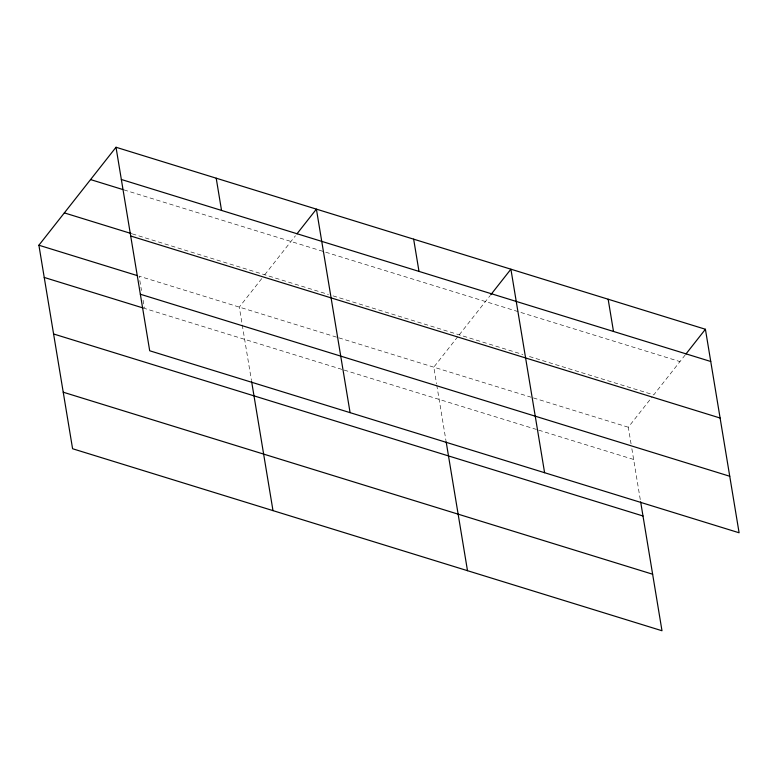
<?xml version="1.0" encoding="UTF-8"?>
<svg xmlns="http://www.w3.org/2000/svg" width="778" height="778" viewBox="0 0 778 778"><rect width="100%" height="100%" fill="white"/><g stroke="black" fill="none" stroke-linecap="round" stroke-linejoin="round"><path stroke-width="0.58" stroke-dasharray="3.89 2.92" d="M261.748 278.582L239.293 307.106L242.065 323.813M264.744 274.78L295.446 235.763M457.746 336.738L433.803 367.167L436.565 383.885M459.244 334.841L489.955 295.825M631.065 443.946L628.303 427.229L652.256 396.809M685.204 354.933L653.744 394.903L527.552 355.935M123.965 189.9L679.962 361.595M132.299 233.877L328.423 294.444M333.052 295.873L522.923 354.505M336.553 337.137L139.097 276.161L141.47 290.486M338.868 337.856L531.053 397.198M533.368 397.918L628.303 427.229M341.882 369.365L144.436 308.389L143.055 300.036M344.197 370.085L536.382 429.427M538.707 430.146L633.642 459.467M631.862 448.721L640.459 500.682M436.759 385.071L445.959 440.611M242.259 325.01L251.459 380.549"/><path stroke-width="1.17" d="M640.654 501.859L661.99 630.744L72.587 448.741L38.9 245.226L116.01 147.256L705.413 329.259L739.1 532.774L149.697 350.771L116.01 147.256M296.943 233.857L316.403 209.136L350.09 412.651M490.694 294.872L510.903 269.198L544.6 472.713M685.953 353.99L705.413 329.259M121.339 179.485L710.742 361.488M90.559 179.582L122.807 189.54M64.341 212.89L131.142 233.517M130.694 236.006L720.097 418.019M38.9 245.226L136.792 275.451M140.341 294.24L729.745 476.253M44.239 277.454L143.278 308.039M53.594 333.976L642.998 515.989M63.232 392.209L652.635 574.222M608.153 299.229L613.492 331.457M413.653 239.167L418.992 271.396M446.154 441.797L467.49 570.682M251.654 381.726L272.99 510.621M216.206 178.191L221.536 210.42"/></g></svg>
